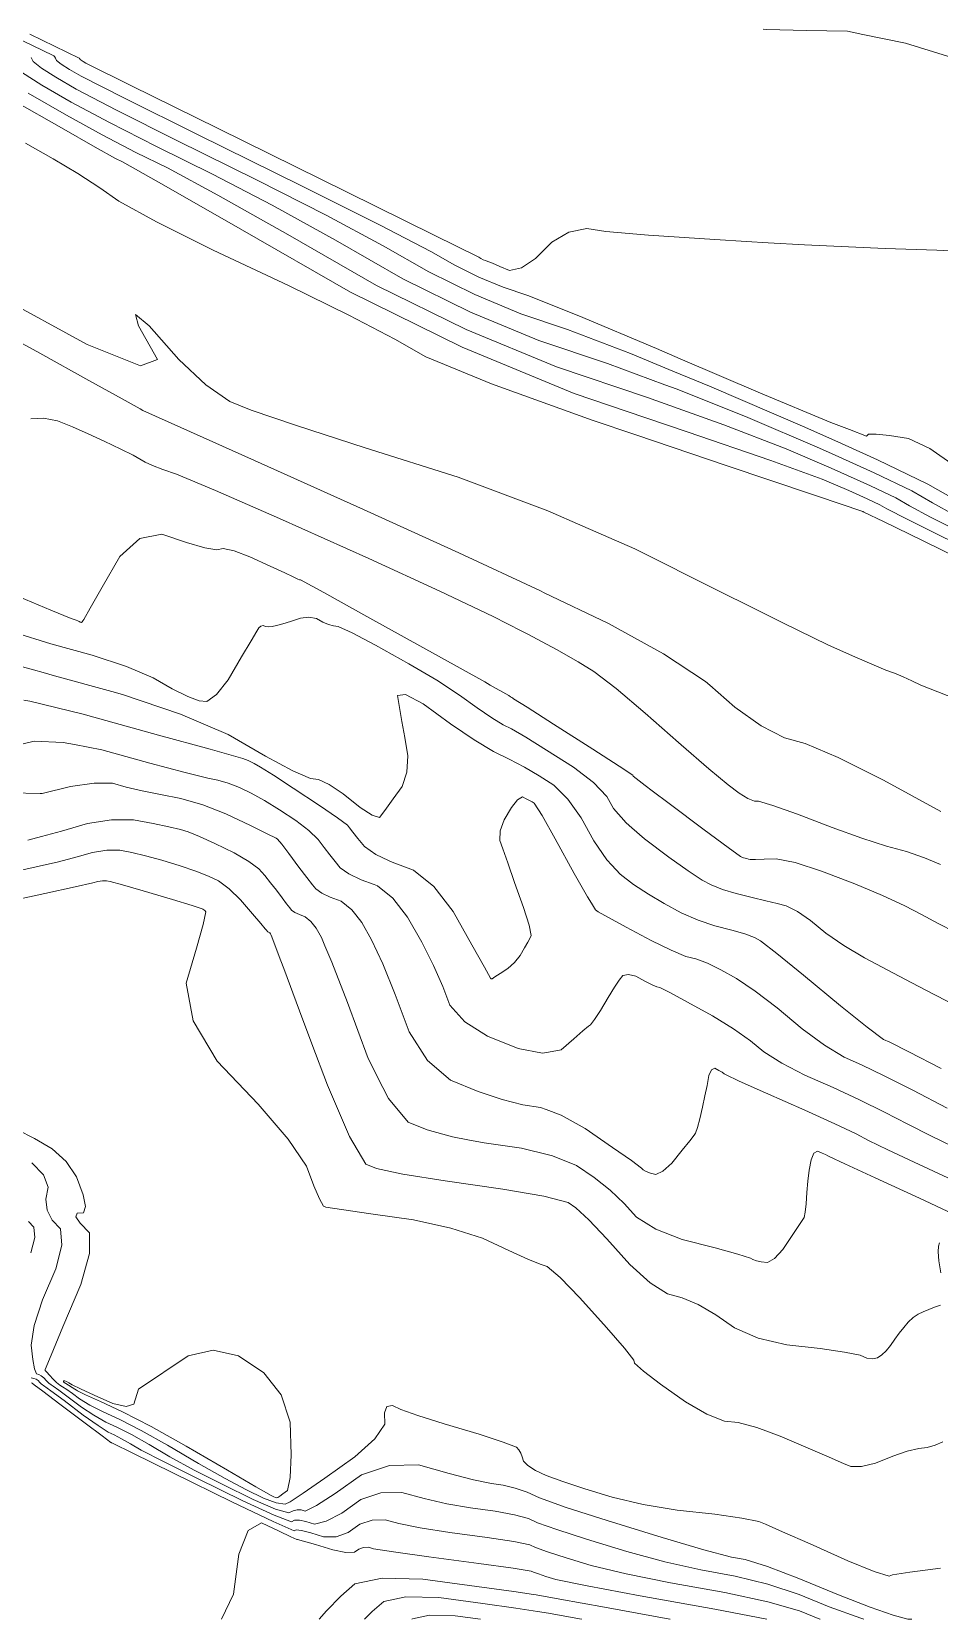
# Model space of a CAD drawing. Header units: inches. Extents: x 1337389 to 1347141, y 407035 to 414577.
# Drawn here: x 1342295 to 1342604, y 407035 to 407576 of the extents above; entities that cross this region are included whole.
import ezdxf

# ---------------------------------------------------------------- set-up
doc = ezdxf.new("R2010")
doc.units = ezdxf.units.IN
doc.header["$MEASUREMENT"] = 0
doc.layers.add('Topo', color=7, linetype='Continuous', lineweight=15, true_color=0x459900)

msp = doc.modelspace()

# ---------------------------------------------------------------- linework, layer by layer
at = {"layer": 'Topo'}
for p, q in [((1342538.7829, 407504.3192, 745), (1342546.1241, 407503.8979, 745)), ((1342603.519, 407501.2991, 745), (1342608.1339, 407501.1419, 745)), ((1342296.028, 407358.465, 805), (1342299.4071, 407357.5351, 805))]:
    msp.add_line(p, q, dxfattribs=at)
for points, elevation in [([(1342516.1971, 407464.415), (1342508.0991, 407467.8919), (1342481.668, 407478.984), (1342464.2909, 407485.933), (1342455.968, 407488.7379), (1342447.7051, 407492.1639), (1342439.5039, 407496.21), (1342431.363, 407500.876), (1342414.0471, 407509.851), (1342387.5551, 407523.1359), (1342351.8879, 407540.731), (1342326.7881, 407553.22), (1342312.2561, 407560.6031), (1342308.2911, 407562.8809), (1342305.5119, 407564.6571), (1342303.9192, 407565.9309), (1342303.51, 407566.7031), (1342303.187, 407567.2419), (1342302.948, 407567.548), (1342302.793, 407567.621), (1342288.863, 407574.3479)], 750), ([(1342294.7621, 407574.8651), (1342311.6281, 407566.7191), (1342311.6659, 407566.7009), (1342311.724, 407566.6269), (1342311.8021, 407566.4958), (1342311.9009, 407566.3091), (1342312.2869, 407566.0001), (1342312.961, 407565.5699), (1342313.9211, 407565.018), (1342329.2249, 407557.4172), (1342358.8711, 407542.7659), (1342402.8611, 407521.0668), (1342432.4422, 407506.4539), (1342447.6139, 407498.9291), (1342448.3788, 407498.491), (1342449.1479, 407498.1112), (1342449.9241, 407497.789), (1342450.7049, 407497.526), (1342452.3369, 407496.8739), (1342454.818, 407495.8319), (1342458.1491, 407494.402), (1342462.2049, 407495.3069), (1342466.986, 407498.5462), (1342472.493, 407504.1199), (1342478.3149, 407507.502), (1342484.4539, 407508.6929), (1342490.9099, 407507.693), (1342505.4091, 407506.4418), (1342527.9519, 407504.9399), (1342538.7829, 407504.3192)], 745), ([(1342544.4513, 407576.5489), (1342545.6511, 407576.4981), (1342559.0441, 407576.1079), (1342573.2171, 407575.863), (1342578.3601, 407574.8079)], 740), ([(1342578.3601, 407574.8079), (1342592.9549, 407571.8129), (1342618.2579, 407563.9589), (1342639.116, 407556.0811)], 740), ([(1342513.7349, 407460.1818), (1342499.2709, 407466.1301), (1342477.876, 407474.34), (1342462.0109, 407479.687), (1342446.262, 407486.216), (1342430.6292, 407493.928), (1342415.1108, 407502.8231), (1342395.6511, 407513.2489), (1342372.2491, 407525.2059), (1342344.904, 407538.6951), (1342324.351, 407549.0231), (1342310.591, 407556.1891), (1342303.6218, 407560.1929), (1342298.737, 407563.314), (1342295.936, 407565.5531), (1342295.218, 407566.9101)], 755), ([(1342291.9621, 407561.971), (1342298.953, 407557.5038), (1342308.925, 407551.7741), (1342321.9142, 407544.8259), (1342337.92, 407536.6601), (1342356.9431, 407527.276), (1342377.256, 407516.646), (1342398.86, 407504.77), (1342421.7541, 407491.6471), (1342444.8189, 407480.2689), (1342468.0551, 407470.6359), (1342491.4618, 407462.747), (1342511.032, 407455.5332)], 760), ([(1342289.614, 407552.1271), (1342305.5941, 407542.9439), (1342317.0409, 407536.4321), (1342323.9529, 407532.5889), (1342326.3308, 407531.415), (1342340.4659, 407523.4403), (1342366.357, 407508.664), (1342404.0042, 407487.0849), (1342441.932, 407468.3749)], 770), ([(1342294.283, 407554.8152), (1342307.26, 407547.3591), (1342319.4768, 407540.6289), (1342330.937, 407534.6239), (1342341.6371, 407529.3459), (1342358.861, 407520.043), (1342382.6079, 407506.7169), (1342412.8791, 407489.3659), (1342443.3751, 407474.322), (1342474.0979, 407461.585), (1342505.0471, 407451.154), (1342507.895, 407450.139)], 765), ([(1342501.1, 407438.455), (1342486.185, 407443.482), (1342451.9759, 407455.843), (1342429.59, 407465.0511), (1342419.028, 407471.1049), (1342403.445, 407479.1789), (1342382.8411, 407489.272), (1342357.215, 407501.3851), (1342337.9671, 407510.98), (1342325.096, 407518.0571), (1342318.601, 407522.6159), (1342311.15, 407527.4201), (1342302.7431, 407532.4699), (1342293.3791, 407537.764)], 775), ([(1342546.1241, 407503.8979), (1342558.5379, 407503.187), (1342586.0218, 407501.895), (1342603.519, 407501.2991)], 745), ([(1342283.863, 407485.861), (1342314.3191, 407469.2288), (1342332.4559, 407461.9729), (1342338.2731, 407464.0952), (1342331.7719, 407475.5938), (1342330.8101, 407479.436), (1342335.3869, 407475.6211), (1342345.5031, 407464.1482), (1342354.6739, 407455.5439), (1342362.899, 407449.8079), (1342370.1771, 407446.9421), (1342385.5501, 407441.7), (1342409.0171, 407434.0839), (1342440.578, 407424.0921), (1342471.1711, 407412.6228), (1342483.0569, 407407.428)], 780), ([(1342286.157, 407472.833), (1342298.232, 407466.2351), (1342314.8632, 407457.008), (1342326.243, 407450.6971), (1342332.3722, 407447.301), (1342333.251, 407446.8209), (1342346.2122, 407440.9581), (1342371.256, 407429.712), (1342408.383, 407413.083), (1342440.843, 407398.2929), (1342468.6342, 407385.341), (1342469.8681, 407384.748)], 785), ([(1342441.932, 407468.3749), (1342480.1421, 407452.5329), (1342504.5109, 407444.3198)], 770), ([(1342573.8119, 407440.28), (1342567.445, 407442.7072), (1342543.584, 407452.6571), (1342516.1971, 407464.415)], 750), ([(1342571.132, 407435.5282), (1342558.6473, 407441.125), (1342526.1939, 407455.0591), (1342513.7349, 407460.1818)], 755), ([(1342511.032, 407455.5332), (1342515.1921, 407453.9991), (1342539.244, 407444.3922), (1342563.6201, 407433.9261), (1342568.9449, 407431.5381)], 760), ([(1342507.895, 407450.139), (1342531.113, 407441.867), (1342552.2939, 407433.7251), (1342566.753, 407427.5171)], 765), ([(1342462.269, 407371.6819), (1342452.488, 407376.6714), (1342434.432, 407385.252), (1342410.21, 407396.3481), (1342379.8211, 407409.961), (1342358.0101, 407419.5549), (1342344.777, 407425.1319), (1342340.1211, 407426.6919), (1342336.561, 407428.027), (1342334.0959, 407429.136), (1342332.7261, 407430.021), (1342329.9431, 407431.5191), (1342325.7449, 407433.6319), (1342320.1339, 407436.3591), (1342314.6791, 407438.87), (1342309.3811, 407441.1638), (1342304.2397, 407443.2412), (1342299.509, 407444.1681), (1342295.1901, 407443.9452)], 790), ([(1342504.5109, 407444.3198), (1342518.6329, 407439.5601), (1342547.0341, 407429.7351), (1342564.492, 407423.3691)], 770), ([(1342561.598, 407418.0609), (1342532.2181, 407427.9671), (1342501.1, 407438.455)], 775), ([(1342609.4459, 407428.041), (1342601.2439, 407433.859), (1342593.896, 407437.272), (1342587.402, 407438.278), (1342582.8689, 407438.742), (1342580.296, 407438.663), (1342579.682, 407438.042), (1342573.8119, 407440.28)], 750), ([(1342568.9449, 407431.5381), (1342582.22, 407425.5872), (1342595.0452, 407419.375), (1342602.0958, 407415.288), (1342609.4542, 407411.268), (1342617.118, 407407.3151), (1342625.0891, 407403.427), (1342633.6572, 407399.482)], 760), ([(1342609.8729, 407416.311), (1342600.486, 407421.752), (1342583.4109, 407430.0231), (1342571.132, 407435.5282)], 755), ([(1342566.753, 407427.5171), (1342568.5929, 407426.7271), (1342581.0292, 407421.151), (1342589.6052, 407416.997), (1342594.3191, 407414.265), (1342601.4431, 407410.502), (1342610.976, 407405.709), (1342622.9189, 407399.8849), (1342635.756, 407393.974), (1342649.4878, 407387.9772), (1342664.1139, 407381.894), (1342683.7439, 407373.4491), (1342708.3761, 407362.642), (1342738.0109, 407349.472), (1342763.2509, 407337.8272), (1342784.096, 407327.707), (1342800.545, 407319.112), (1342818.1289, 407310.2921), (1342836.8478, 407301.2471), (1342856.7009, 407291.9771), (1342885.599, 407278.691), (1342923.541, 407261.389), (1342970.5269, 407240.07)], 765), ([(1342564.492, 407423.3691), (1342565.345, 407423.058), (1342573.5649, 407419.5281), (1342579.8389, 407416.7159), (1342584.1641, 407414.62), (1342586.5421, 407413.242), (1342593.4321, 407409.7361), (1342604.8341, 407404.1031), (1342620.7481, 407396.342), (1342637.855, 407388.4661), (1342656.1531, 407380.4752), (1342675.644, 407372.369), (1342693.716, 407364.708), (1342710.369, 407357.4928), (1342725.6031, 407350.7229), (1342743.816, 407342.0001), (1342765.0079, 407331.3241), (1342789.1789, 407318.6941), (1342815.0179, 407305.733), (1342842.5239, 407292.4421), (1342871.6969, 407278.8199), (1342899.4828, 407265.9571), (1342925.88, 407253.851)], 770), ([(1342928.2189, 407246.3139), (1342913.3661, 407253.223), (1342886.6931, 407265.6638), (1342848.1999, 407283.6369), (1342811.9071, 407301.174), (1342777.814, 407318.275), (1342745.9201, 407334.94), (1342724.38, 407346.1732), (1342713.1941, 407351.9751), (1342712.3619, 407352.345), (1342703.689, 407355.9672), (1342687.1739, 407362.843), (1342662.8191, 407372.9719), (1342639.9539, 407382.957), (1342618.5779, 407392.7991), (1342598.6931, 407402.497), (1342585.422, 407408.9699), (1342578.7651, 407412.219), (1342578.7241, 407412.2431), (1342578.6481, 407412.2799), (1342578.538, 407412.3292), (1342578.3948, 407412.3911), (1342562.9551, 407417.604), (1342561.598, 407418.0609)], 775), ([(1342451.569, 407353.281), (1342449.6581, 407354.359), (1342433.913, 407363.1452), (1342410.5821, 407376.115), (1342394.912, 407384.7729), (1342386.9052, 407389.1209), (1342386.5591, 407389.1571), (1342386.0438, 407389.3339), (1342385.3608, 407389.6531), (1342384.5089, 407390.114), (1342381.612, 407391.4871), (1342376.6699, 407393.7717), (1342369.684, 407396.9697), (1342364.33, 407398.9641), (1342360.6091, 407399.7538), (1342358.5212, 407399.342), (1342354.355, 407400.0311), (1342348.1112, 407401.8211), (1342339.7901, 407404.7139), (1342332.2419, 407403.1469), (1342325.4678, 407397.1209), (1342319.4681, 407386.636), (1342315.367, 407379.4768), (1342313.1661, 407375.6451), (1342312.8651, 407375.1389), (1342312.608, 407374.808), (1342312.3949, 407374.651), (1342312.2252, 407374.67), (1342311.97, 407374.7649), (1342311.6271, 407374.936), (1342311.1979, 407375.182), (1342310.6061, 407375.4311), (1342309.8501, 407375.6819), (1342308.9301, 407375.9352), (1342301.995, 407378.797), (1342289.043, 407384.27)], 795), ([(1342483.0569, 407407.428), (1342500.795, 407399.676), (1342529.4519, 407385.252), (1342540.674, 407379.6799)], 780), ([(1342469.8681, 407384.748), (1342491.7581, 407374.2281), (1342510.4919, 407363.937), (1342524.8361, 407354.4689), (1342526.2569, 407353.2351)], 785), ([(1342268.628, 407379.3449), (1342270.119, 407378.7831), (1342279.0081, 407374.9961), (1342289.6299, 407371.1799), (1342301.9871, 407367.3341), (1342302.0091, 407367.3278)], 800), ([(1342540.674, 407379.6799), (1342551.3548, 407374.376), (1342566.5039, 407367.0511), (1342574.898, 407363.275), (1342581.4788, 407360.401), (1342586.2479, 407358.4301), (1342589.2029, 407357.3621), (1342592.159, 407356.15), (1342595.117, 407354.7949), (1342598.0749, 407353.297), (1342621.8429, 407343.929), (1342666.422, 407326.6918), (1342731.8121, 407301.584), (1342778.9701, 407283.2439), (1342807.898, 407271.6699), (1342818.5962, 407266.863), (1342830.8852, 407261.07), (1342844.7659, 407254.2901), (1342860.238, 407246.5241), (1342877.9631, 407238.6641), (1342897.94, 407230.7082), (1342920.171, 407222.657), (1342942.313, 407214.3561)], 780), ([(1342302.0091, 407367.3278), (1342316.0781, 407363.4599), (1342327.6639, 407359.6169), (1342336.7439, 407355.805), (1342343.319, 407352.024), (1342348.5671, 407349.4071), (1342352.489, 407347.9541), (1342355.0851, 407347.6663), (1342358.3529, 407350.0589), (1342362.2939, 407355.1331), (1342366.9079, 407362.8881), (1342370.1881, 407368.4131), (1342372.1321, 407371.7091), (1342372.7429, 407372.7751), (1342373.431, 407373.3879), (1342374.199, 407373.5469), (1342375.0452, 407373.253), (1342376.0971, 407373.1529), (1342377.356, 407373.2478), (1342378.8211, 407373.538), (1342380.9001, 407374.0971), (1342383.5939, 407374.9249), (1342386.9032, 407376.0229), (1342389.835, 407376.3629), (1342392.3909, 407375.9431), (1342394.57, 407374.7659), (1342396.5199, 407373.928), (1342398.242, 407373.432), (1342399.734, 407373.2762), (1342404.489, 407371.082), (1342412.5069, 407366.8499), (1342423.7871, 407360.58), (1342433.3179, 407354.933), (1342441.1001, 407349.9118), (1342447.0761, 407345.5561)], 800), ([(1342515.6313, 407333.7429), (1342504.2748, 407343.7919), (1342494.3731, 407352.1051), (1342486.7909, 407357.9181), (1342481.5301, 407361.229), (1342474.0578, 407365.459), (1342464.3781, 407370.606), (1342462.269, 407371.6819)], 790), ([(1342261.643, 407368.9929), (1342268.5429, 407366.1948), (1342269.023, 407365.799), (1342269.4971, 407365.4711), (1342269.9642, 407365.209), (1342270.4251, 407365.014), (1342270.855, 407364.9131), (1342271.2528, 407364.908), (1342271.619, 407364.997), (1342272.7649, 407364.8081), (1342274.688, 407364.3401), (1342277.3911, 407363.592), (1342286.912, 407360.9719), (1342296.028, 407358.465)], 805), ([(1342299.4071, 407357.5351), (1342303.252, 407356.4781), (1342322.6921, 407351.1341)], 805), ([(1342322.6921, 407351.1341), (1342326.4111, 407350.1111), (1342346.09, 407343.4272), (1342362.29, 407336.428), (1342375.0111, 407329.112), (1342384.373, 407324.1359), (1342390.3769, 407321.5021), (1342393.023, 407321.2079), (1342396.7198, 407319.473), (1342401.4679, 407316.296), (1342407.268, 407311.6771), (1342411.3949, 407308.9681), (1342413.8509, 407308.1698), (1342414.6349, 407309.283), (1342416.175, 407311.4269), (1342418.471, 407314.6011), (1342421.522, 407318.8069), (1342423.2009, 407323.685), (1342423.5059, 407329.2368), (1342422.4371, 407335.4612), (1342421.4982, 407340.951), (1342420.6879, 407345.7068), (1342420.0077, 407349.729), (1342422.6691, 407350.139), (1342428.674, 407346.9381), (1342438.0212, 407340.125), (1342442.2539, 407337.2641)], 805), ([(1342506.6839, 407317.3311), (1342504.3389, 407319.099), (1342500.2172, 407322.3039), (1342500.039, 407322.629), (1342495.4648, 407325.6868), (1342486.4949, 407331.479), (1342473.1289, 407340.005), (1342464.13, 407345.7319), (1342459.498, 407348.6601), (1342459.2319, 407348.7899), (1342458.8639, 407349.0159), (1342458.3931, 407349.3391), (1342457.818, 407349.757), (1342451.569, 407353.281)], 795), ([(1342526.2569, 407353.2351), (1342534.7892, 407345.8231), (1342543.7618, 407339.429), (1342551.7549, 407335.2869), (1342558.7678, 407333.3982), (1342569.9772, 407328.6012), (1342585.3829, 407320.8969), (1342604.986, 407310.2837)], 785), ([(1342316.548, 407342.391), (1342313.0071, 407343.3709), (1342294.8091, 407347.803), (1342292.8021, 407348.1351)], 810), ([(1342447.0761, 407345.5561), (1342447.1339, 407345.5139), (1342452.0861, 407342.1281), (1342455.9569, 407339.7521), (1342458.7478, 407338.3881), (1342463.6591, 407335.533), (1342470.6911, 407331.186), (1342479.8429, 407325.3479), (1342486.6981, 407320.0832), (1342491.2551, 407315.3919), (1342493.5129, 407311.2738), (1342497.7879, 407306.4622), (1342499.799, 407304.702)], 800), ([(1342416.871, 407293.6191), (1342412.638, 407295.6741), (1342408.7412, 407298.3819), (1342406.5059, 407301.0988), (1342404.7958, 407303.2039), (1342403.6108, 407304.6991), (1342402.952, 407305.5832), (1342399.5358, 407308.1361), (1342393.364, 407312.3581), (1342384.4359, 407318.2497), (1342377.757, 407322.595), (1342373.328, 407325.394), (1342371.1489, 407326.648), (1342369.1588, 407327.6311), (1342367.3579, 407328.3439), (1342365.7459, 407328.7871), (1342356.151, 407331.44), (1342338.571, 407336.301), (1342316.548, 407342.391)], 810), ([(1342309.971, 407333.0311), (1342306.176, 407333.7509), (1342296.33, 407334.1931), (1342289.759, 407332.59), (1342282.624, 407332.6859), (1342282.041, 407332.8218)], 815), ([(1342442.2539, 407337.2641), (1342446.0229, 407334.7171), (1342452.682, 407330.7141), (1342457.9981, 407328.116), (1342463.1869, 407325.3339), (1342468.2519, 407322.3671), (1342473.192, 407319.2161), (1342477.931, 407314.4791), (1342482.4698, 407308.155), (1342486.809, 407300.2441), (1342491.2377, 407293.8239), (1342492.8871, 407292.024)], 805), ([(1342604.7639, 407292.2101), (1342599.3239, 407294.5431), (1342593.2209, 407296.6199), (1342586.4571, 407298.4417), (1342578.0191, 407301.1722), (1342567.9091, 407304.808), (1342556.125, 407309.351), (1342547.7911, 407312.3581), (1342542.9061, 407313.8279), (1342541.472, 407313.7609), (1342539.2582, 407314.6569), (1342536.2638, 407316.517), (1342532.492, 407319.3399), (1342525.9021, 407324.8271), (1342516.4969, 407332.9771), (1342515.6313, 407333.7429)], 790), ([(1342412.083, 407285.386), (1342407.65, 407287.0381), (1342403.4308, 407289.0871), (1342400.472, 407291.1431), (1342398.7751, 407293.205), (1342396.9599, 407295.4979), (1342395.0259, 407298.0199), (1342392.9731, 407300.773), (1342389.745, 407303.8349), (1342385.342, 407307.2059), (1342379.765, 407310.8861), (1342374.7101, 407313.9822), (1342370.179, 407316.493), (1342366.1709, 407318.4201), (1342362.3798, 407319.9088), (1342358.805, 407320.9608), (1342355.446, 407321.5771), (1342347.7419, 407323.4989), (1342335.692, 407326.7281), (1342319.297, 407331.2622), (1342309.971, 407333.0311)], 815), ([(1342278.691, 407318.862), (1342288.508, 407316.5721), (1342298.3109, 407316.439)], 820), ([(1342298.3109, 407316.439), (1342299.0121, 407316.4299), (1342308.6861, 407318.791), (1342316.681, 407319.938), (1342322.997, 407319.8692), (1342327.6339, 407318.5871), (1342333.0549, 407317.305), (1342339.2599, 407316.0229), (1342346.249, 407314.7419), (1342353.688, 407312.5511), (1342361.5779, 407309.4517), (1342369.917, 407305.444), (1342375.6202, 407302.6768), (1342378.6872, 407301.1518), (1342379.117, 407300.8678), (1342380.553, 407299.1379), (1342382.994, 407295.963), (1342386.44, 407291.341), (1342389.1241, 407287.7909), (1342391.045, 407285.312), (1342392.204, 407283.9039), (1342394.223, 407282.5011), (1342397.1039, 407281.1009), (1342400.846, 407279.707), (1342404.436, 407276.818), (1342405.78, 407275.105)], 820), ([(1342609.8171, 407269.1681), (1342604.039, 407272.1378), (1342598.314, 407275.1469), (1342592.6431, 407278.1961), (1342585.0801, 407281.687), (1342575.6249, 407285.6191), (1342564.2791, 407289.9938), (1342555.35, 407292.847), (1342548.84, 407294.178), (1342544.747, 407293.9881), (1342541.8181, 407293.9099), (1342540.052, 407293.945), (1342539.4491, 407294.0919), (1342538.8749, 407294.2329), (1342538.328, 407294.3672), (1342537.8101, 407294.4942), (1342537.3681, 407294.6311), (1342537.003, 407294.7771), (1342536.714, 407294.9321), (1342532.518, 407298.0231), (1342524.4151, 407304.0511), (1342512.4049, 407313.015), (1342506.6839, 407317.3311)], 795), ([(1342486.0631, 407279.0042), (1342484.6871, 407281.187), (1342480.105, 407289.2141), (1342473.6861, 407300.9179), (1342469.1641, 407308.8749), (1342466.54, 407313.0852), (1342465.8129, 407313.5479), (1342464.908, 407314.0629), (1342463.823, 407314.63), (1342462.558, 407315.2481), (1342460.8789, 407314.2498), (1342458.784, 407311.6361), (1342456.2728, 407307.4059), (1342454.9389, 407303.6478), (1342454.7799, 407300.3618), (1342455.7981, 407297.548), (1342457.4829, 407292.806), (1342459.8377, 407286.135), (1342462.861, 407277.535), (1342464.7481, 407271.5229), (1342465.4988, 407268.0979), (1342465.1149, 407267.26), (1342464.3589, 407265.8339), (1342463.2329, 407263.8209), (1342461.7369, 407261.2211), (1342459.8442, 407258.902), (1342457.5559, 407256.8659), (1342454.872, 407255.1122), (1342453.0681, 407253.9298), (1342452.1439, 407253.3201), (1342452.1001, 407253.2812), (1342452.035, 407253.2699), (1342451.949, 407253.285), (1342451.842, 407253.3291), (1342451.7619, 407253.3789), (1342451.7099, 407253.437), (1342451.6859, 407253.5031), (1342449.5559, 407257.3269), (1342445.3199, 407264.91), (1342438.978, 407276.2508), (1342432.3431, 407284.7091), (1342425.416, 407290.284)], 810), ([(1342294.1109, 407300.484), (1342298.787, 407301.7118), (1342305.5672, 407303.6141), (1342314.4498, 407306.19), (1342322.6173, 407307.4751), (1342330.067, 407307.468), (1342336.8001, 407306.1701), (1342342.1438, 407305.048), (1342346.1, 407304.1041), (1342348.6669, 407303.337), (1342352.5599, 407301.7609), (1342357.7769, 407299.375), (1342364.32, 407296.1809), (1342369.335, 407293.2919), (1342372.822, 407290.7088), (1342374.7819, 407288.4322), (1342376.7502, 407286.0258), (1342378.7258, 407283.494), (1342380.7099, 407280.8329), (1342382.24, 407278.8079), (1342383.315, 407277.419), (1342383.9349, 407276.665), (1342385.0161, 407275.9139), (1342386.5579, 407275.1651), (1342388.561, 407274.418), (1342390.4829, 407272.872), (1342392.323, 407270.5252), (1342394.083, 407267.379), (1342395.252, 407264.5822)], 825), ([(1342499.799, 407304.702), (1342504.0799, 407300.955), (1342512.3881, 407294.7539), (1342518.9399, 407290.077), (1342523.735, 407286.926), (1342526.774, 407285.2991), (1342530.614, 407283.768), (1342535.255, 407282.332), (1342540.6971, 407280.9911), (1342545.3541, 407279.8461), (1342549.2249, 407278.8971), (1342552.3099, 407278.1431), (1342556.095, 407276.216), (1342560.5801, 407273.113), (1342565.7651, 407268.836), (1342571.8731, 407264.5961), (1342578.9051, 407260.3939), (1342586.86, 407256.2288), (1342594.8632, 407252.046), (1342602.9141, 407247.846), (1342611.0132, 407243.6268)], 800), ([(1342288.398, 407289.5452), (1342297.0199, 407291.4019), (1342304.5272, 407293.1502), (1342310.921, 407294.7901), (1342316.2009, 407296.3209), (1342321.055, 407297.0851), (1342325.483, 407297.081), (1342329.484, 407296.3088), (1342334.2379, 407295.1709), (1342339.7429, 407293.667), (1342345.9998, 407291.7969), (1342351.3011, 407289.9989), (1342355.646, 407288.273), (1342359.0341, 407286.6192), (1342362.6591, 407283.928), (1342366.521, 407280.2019), (1342370.6201, 407275.439), (1342373.4389, 407272.1471), (1342374.9801, 407270.3258), (1342375.241, 407269.9749), (1342375.443, 407269.7079), (1342375.584, 407269.5249), (1342375.6659, 407269.426), (1342375.8091, 407269.327), (1342376.012, 407269.2279), (1342376.2759, 407269.13), (1342376.5289, 407268.9262), (1342376.7721, 407268.617), (1342377.004, 407268.2019), (1342380.3, 407259.471), (1342381.2741, 407256.8621)], 830), ([(1342425.416, 407290.284), (1342418.196, 407292.975), (1342416.871, 407293.6191)], 810), ([(1342492.8871, 407292.024), (1342495.7549, 407288.8952), (1342500.362, 407285.456), (1342505.363, 407282.131), (1342510.7571, 407278.92), (1342516.545, 407275.821), (1342522.304, 407273.2882), (1342528.0329, 407271.319), (1342533.7332, 407269.914), (1342538.219, 407268.5961), (1342541.4919, 407267.3642), (1342543.553, 407266.217), (1342549.1179, 407261.96), (1342558.188, 407254.5912), (1342570.763, 407244.11), (1342579.8452, 407236.8149), (1342585.4349, 407232.7031), (1342587.532, 407231.7769), (1342594.0742, 407228.4688), (1342605.0611, 407222.78)], 805), ([(1342285.258, 407279.16), (1342299.9281, 407282.3201), (1342310.2669, 407284.589), (1342316.2749, 407285.9659), (1342317.952, 407286.4521), (1342319.4932, 407286.6951), (1342320.8991, 407286.693), (1342322.1691, 407286.4481), (1342326.332, 407285.294), (1342333.386, 407283.2301), (1342343.3331, 407280.2579), (1342350.0429, 407278.2382), (1342353.514, 407277.1711), (1342353.748, 407277.057), (1342354.0229, 407276.843), (1342354.338, 407276.5291), (1342354.6939, 407276.1151), (1342353.767, 407271.852), (1342351.5572, 407263.74), (1342348.064, 407251.779), (1342350.405, 407238.9481), (1342358.578, 407225.2471), (1342372.5839, 407210.6779), (1342382.74, 407198.7611), (1342389.0471, 407189.498), (1342391.504, 407182.888), (1342393.4119, 407178.373), (1342394.7728, 407175.9508), (1342395.585, 407175.6252), (1342400.9631, 407174.7272), (1342410.9071, 407173.259), (1342425.4169, 407171.2201), (1342438.0851, 407168.465), (1342448.9101, 407164.9919), (1342457.8931, 407160.802), (1342464.564, 407157.805), (1342468.925, 407155.9991), (1342470.974, 407155.385), (1342475.3521, 407151.619), (1342482.059, 407144.7011), (1342491.0951, 407134.6299), (1342497.2119, 407127.558), (1342500.4102, 407123.4861), (1342500.6889, 407122.4131), (1342503.719, 407119.6909), (1342509.4981, 407115.321), (1342518.029, 407109.3009), (1342525.278, 407105.112), (1342531.2451, 407102.7529), (1342535.9301, 407102.2249), (1342542.2441, 407100.5112), (1342550.188, 407097.6129), (1342559.7599, 407093.53), (1342566.965, 407090.4411), (1342571.8039, 407088.345), (1342574.2771, 407087.2419), (1342577.896, 407087.2831), (1342582.6619, 407088.4671), (1342588.5749, 407090.794), (1342593.484, 407092.459), (1342597.3891, 407093.4618), (1342600.2903, 407093.8028), (1342603.0239, 407094.5621), (1342605.591, 407095.737)], 835), ([(1342471.342, 407228.379), (1342469.387, 407228.034), (1342461.0219, 407229.5729), (1342450.601, 407233.763), (1342442.8621, 407238.6861), (1342437.805, 407244.3429), (1342435.4299, 407250.733), (1342432.2419, 407257.8631), (1342428.2409, 407265.733), (1342423.4261, 407274.343), (1342418.3901, 407280.7631), (1342413.1309, 407284.9949), (1342412.083, 407285.386)], 815), ([(1342405.78, 407275.105), (1342407.8751, 407272.4341), (1342411.1622, 407266.556), (1342414.9279, 407258.3991), (1342419.1739, 407247.9641), (1342423.8989, 407235.249), (1342430.1771, 407225.5149), (1342438.007, 407218.7618), (1342447.3889, 407214.99), (1342455.6149, 407212.1981), (1342462.684, 407210.3861), (1342468.597, 407209.5561), (1342470.594, 407208.795)], 820), ([(1342607.0999, 407209.2421), (1342595.418, 407215.352), (1342585.6839, 407220.2852), (1342577.8969, 407224.0411), (1342572.0582, 407226.6211), (1342565.326, 407230.707), (1342557.7, 407236.2999), (1342549.182, 407243.3991), (1342541.7421, 407249.1119), (1342535.3789, 407253.4392), (1342530.093, 407256.38), (1342525.4641, 407258.6128), (1342521.4899, 407260.139), (1342518.1719, 407260.956), (1342513.1149, 407263.0238), (1342506.317, 407266.3442), (1342497.779, 407270.9129), (1342491.785, 407274.1852), (1342488.3358, 407276.1592), (1342487.4299, 407276.835), (1342486.0631, 407279.0042)], 810), ([(1342395.252, 407264.5822), (1342397.614, 407258.935), (1342402.9179, 407245.1939), (1342409.994, 407226.155), (1342415.006, 407216.2899)], 825), ([(1342381.2741, 407256.8621), (1342386.6619, 407242.424), (1342390.851, 407231.154)], 830), ([(1342609.2501, 407196.111), (1342601.5319, 407199.8371), (1342593.7069, 407203.7752), (1342585.7751, 407207.9241), (1342577.2931, 407212.101), (1342568.2611, 407216.3061), (1342558.6801, 407220.539), (1342550.8061, 407224.5999), (1342544.6379, 407228.4899), (1342540.1768, 407232.2081), (1342534.366, 407236.2651), (1342527.2051, 407240.6609), (1342518.6939, 407245.3969), (1342512.7081, 407248.6307), (1342509.2469, 407250.3631), (1342508.311, 407250.594), (1342506.637, 407251.31), (1342504.2229, 407252.5111), (1342501.0711, 407254.198), (1342498.563, 407254.8252), (1342496.6988, 407254.392), (1342495.478, 407252.899), (1342493.793, 407250.4292), (1342491.6449, 407246.982), (1342489.033, 407242.5581), (1342487.0442, 407239.447), (1342485.679, 407237.649), (1342484.9369, 407237.164), (1342483.0248, 407235.5849), (1342479.944, 407232.913), (1342475.6941, 407229.148), (1342471.342, 407228.379)], 815), ([(1342390.851, 407231.154), (1342396.089, 407217.0599), (1342403.596, 407199.6599), (1342409.1841, 407190.2219), (1342412.853, 407188.7459), (1342421.843, 407186.843), (1342436.154, 407184.5129), (1342455.785, 407181.7541), (1342469.7559, 407179.3089), (1342478.0649, 407177.179), (1342480.714, 407175.3619), (1342485.1021, 407171.2339), (1342491.23, 407164.7939), (1342499.0961, 407156.0429), (1342505.9991, 407149.784), (1342511.936, 407146.018), (1342516.9101, 407144.743), (1342522.3588, 407142.3899), (1342528.284, 407138.9579), (1342534.6838, 407134.447), (1342542.7451, 407131.019), (1342552.466, 407128.6749), (1342563.8479, 407127.4159), (1342572.18, 407126.2519), (1342577.4641, 407125.1848), (1342579.6989, 407124.2129), (1342581.675, 407123.9021), (1342583.3939, 407124.251), (1342584.854, 407125.26), (1342586.323, 407126.6558), (1342587.8029, 407128.4399), (1342589.2931, 407130.6121), (1342590.796, 407132.6759), (1342592.3121, 407134.6299), (1342593.8399, 407136.4761), (1342595.4611, 407137.9831), (1342597.1731, 407139.149), (1342598.976, 407139.9761), (1342600.855, 407140.755), (1342602.809, 407141.4859), (1342604.8379, 407142.1689)], 830), ([(1342470.594, 407208.795), (1342475.649, 407206.8689), (1342483.839, 407202.326), (1342493.169, 407195.9259), (1342499.5771, 407191.45), (1342503.065, 407188.8959), (1342503.6328, 407188.2651), (1342504.629, 407187.6861), (1342506.0549, 407187.159), (1342507.9099, 407186.6841), (1342510.336, 407187.825), (1342513.332, 407190.5829), (1342516.898, 407194.9579), (1342519.4409, 407198.119), (1342520.9621, 407200.0638), (1342521.46, 407200.795), (1342522.0951, 407202.6359), (1342522.8669, 407205.5872), (1342523.776, 407209.647), (1342524.598, 407213.4591), (1342525.333, 407217.0231), (1342525.983, 407220.3392), (1342526.8749, 407222.2928), (1342528.01, 407222.887), (1342529.389, 407222.1201), (1342530.4419, 407221.4971), (1342531.1711, 407221.017), (1342531.575, 407220.6801), (1342536.286, 407218.4933), (1342545.303, 407214.457), (1342558.6261, 407208.5698), (1342568.903, 407203.9159), (1342576.1322, 407200.496), (1342580.3148, 407198.308), (1342586.902, 407195.095), (1342595.893, 407190.8572), (1342607.2873, 407185.5941)], 820), ([(1342415.006, 407216.2899), (1342416.887, 407212.5868), (1342423.596, 407204.4919), (1342430.1209, 407201.8679), (1342438.7291, 407199.5209), (1342443.8771, 407198.524)], 825), ([(1342604.8389, 407052.683), (1342594.3549, 407051.3399), (1342588.51, 407050.43), (1342587.3019, 407049.955), (1342582.2148, 407051.547), (1342573.2511, 407055.207), (1342560.4091, 407060.9351), (1342551.082, 407065.081), (1342545.269, 407067.643), (1342542.9719, 407068.6231), (1342537.197, 407069.7552), (1342527.9449, 407071.0389), (1342515.2153, 407072.4751), (1342503.5981, 407074.3971), (1342493.0938, 407076.8041), (1342483.704, 407079.696), (1342476.2098, 407082.1879), (1342470.613, 407084.28), (1342466.913, 407085.9729), (1342464.3189, 407087.592), (1342462.8311, 407089.137), (1342462.4478, 407090.61), (1342461.9323, 407091.8818), (1342461.2841, 407092.9531), (1342460.503, 407093.8231), (1342456, 407095.596), (1342447.7749, 407098.2712), (1342435.8268, 407101.8489), (1342426.921, 407104.6727), (1342421.056, 407106.7431), (1342418.233, 407108.0601), (1342416.386, 407107.6629), (1342415.5149, 407105.552), (1342415.6211, 407101.7261), (1342412.2839, 407096.7453), (1342405.5039, 407090.6092), (1342395.2809, 407083.3161), (1342387.9128, 407078.1951), (1342383.3989, 407075.246), (1342381.739, 407074.4669), (1342378.721, 407074.8851), (1342374.3429, 407076.5001), (1342368.607, 407079.31), (1342361.2521, 407083.25), (1342352.278, 407088.3171), (1342341.686, 407094.5141), (1342332.736, 407099.5082), (1342325.4279, 407103.3021), (1342319.7632, 407105.894), (1342315.189, 407108.2221), (1342311.705, 407110.2849), (1342309.3131, 407112.0842), (1342307.3972, 407113.472), (1342305.9571, 407114.4491), (1342304.992, 407115.0151), (1342303.9208, 407115.8671), (1342302.7441, 407117.007), (1342301.461, 407118.4339), (1342300.5939, 407119.387), (1342300.1431, 407119.8671), (1342300.1091, 407119.874), (1342300.078, 407119.951), (1342300.0489, 407120.0969), (1342300.023, 407120.3129), (1342302.035, 407125.234), (1342306.0839, 407134.862), (1342312.17, 407149.196), (1342315.167, 407159.8441), (1342315.0741, 407166.8059), (1342311.891, 407170.081), (1342310.4939, 407172.3119), (1342310.8841, 407173.4991), (1342313.0601, 407173.6411), (1342313.75, 407175.7488), (1342312.9521, 407179.824), (1342310.6668, 407185.864), (1342307.1411, 407191.069), (1342302.3739, 407195.4389), (1342296.3662, 407198.9741), (1342284.8561, 407204.8958)], 840), ([(1342443.8771, 407198.524), (1342449.419, 407197.4499), (1342462.191, 407195.6551), (1342471.8589, 407193.295)], 825), ([(1342471.8589, 407193.295), (1342472.7019, 407193.0889), (1342480.9521, 407189.7519), (1342486.941, 407185.6439), (1342492.34, 407181.342), (1342497.1478, 407176.845), (1342501.364, 407172.1541), (1342507.927, 407168.0659), (1342516.8361, 407164.5799), (1342528.0901, 407161.6959), (1342535.8541, 407159.5901), (1342540.1281, 407158.2609), (1342540.9112, 407157.7089), (1342542.134, 407157.264), (1342543.797, 407156.925), (1342545.9, 407156.6922), (1342548.354, 407158.115), (1342551.159, 407161.193), (1342554.316, 407165.9271), (1342556.5709, 407169.3191), (1342557.9251, 407171.3698), (1342558.3769, 407172.0801), (1342558.7589, 407173.8531), (1342559.07, 407176.6911), (1342559.3111, 407180.593), (1342559.6749, 407184.4021), (1342560.161, 407188.117), (1342560.771, 407191.738), (1342561.6971, 407193.923), (1342562.9399, 407194.6711), (1342564.4979, 407193.9831), (1342565.6809, 407193.4481), (1342566.4901, 407193.068), (1342566.923, 407192.8411), (1342572.2719, 407190.353), (1342582.5359, 407185.603), (1342597.7149, 407178.5919), (1342608.9989, 407173.3569)], 825), ([(1342295.4439, 407190.6139), (1342299.466, 407186.5241), (1342301.085, 407182.405), (1342300.298, 407178.2551), (1342300.7349, 407174.4999), (1342302.3942, 407171.14), (1342305.2769, 407168.174), (1342305.696, 407162.6591), (1342303.6521, 407154.594), (1342299.144, 407143.9789), (1342296.332, 407135.302), (1342295.2152, 407128.561), (1342295.7928, 407123.7579), (1342296.4319, 407120.504), (1342297.131, 407118.798), (1342297.89, 407118.64), (1342298.698, 407118.1989), (1342299.554, 407117.4759), (1342300.458, 407116.4709), (1342301.2879, 407115.6681), (1342302.0423, 407115.067), (1342302.7221, 407114.669), (1342304.6677, 407113.2799), (1342307.8799, 407110.9018), (1342312.3579, 407107.534), (1342316.6131, 407104.708), (1342320.6451, 407102.4239), (1342324.4539, 407100.6811), (1342329.3671, 407098.1301), (1342335.3841, 407094.7722), (1342342.5059, 407090.606), (1342350.79, 407086.0961), (1342360.237, 407081.242), (1342370.847, 407076.043), (1342378.413, 407072.808), (1342382.9331, 407071.537), (1342384.4102, 407072.2291), (1342385.8361, 407072.5549), (1342387.211, 407072.5149), (1342388.537, 407072.11), (1342392.4019, 407073.958), (1342398.8081, 407078.0609), (1342407.754, 407084.418), (1342417.2009, 407087.682), (1342427.1492, 407087.8529), (1342437.598, 407084.9299), (1342445.8828, 407082.806), (1342452.0051, 407081.4811), (1342455.9639, 407080.954), (1342460.0001, 407079.964), (1342464.1128, 407078.511), (1342468.3039, 407076.594), (1342477.3671, 407073.386), (1342491.303, 407068.885), (1342510.1099, 407063.0921), (1342524.2171, 407058.9501), (1342533.623, 407056.4589), (1342538.3268, 407055.619), (1342545.9789, 407053.1949), (1342556.5801, 407049.1879), (1342570.1289, 407043.597), (1342580.83, 407039.4249), (1342588.6851, 407036.6718), (1342593.6929, 407035.3371), (1342595.0517, 407035.2906)], 845), ([(1342294.316, 407170.739), (1342296.189, 407168.8119), (1342296.4611, 407165.23), (1342295.1329, 407159.9909)], 850), ([(1342604.9112, 407153.2132), (1342604.2911, 407157.307), (1342604.0289, 407160.316), (1342604.126, 407162.2398), (1342604.5099, 407163.3739)], 830), ([(1342295.287, 407117.485), (1342296.2042, 407117.294), (1342296.991, 407116.972), (1342297.6471, 407116.519), (1342298.1729, 407115.9351), (1342298.6539, 407115.4688), (1342299.093, 407115.12), (1342299.488, 407114.8881), (1342301.9389, 407113.0879), (1342306.446, 407109.72), (1342313.0109, 407104.783), (1342318.037, 407101.1938), (1342321.5271, 407098.9532), (1342323.4801, 407098.06), (1342325.9981, 407096.7519), (1342329.0829, 407095.0308), (1342332.734, 407092.8951), (1342340.329, 407088.943), (1342351.868, 407083.1731), (1342367.351, 407075.587), (1342378.02, 407070.692), (1342383.8751, 407068.4881), (1342384.915, 407068.9759), (1342386.562, 407069.009), (1342388.8159, 407068.5869), (1342391.6768, 407067.7112), (1342395.737, 407068.6571), (1342400.9961, 407071.4249), (1342407.454, 407076.0141), (1342414.2741, 407078.37), (1342421.4551, 407078.493), (1342428.9979, 407076.384), (1342436.8042, 407074.608), (1342444.8719, 407073.165), (1342453.203, 407072.057), (1342459.7728, 407070.853), (1342464.5812, 407069.5551), (1342467.629, 407068.161), (1342474.22, 407065.827), (1342484.354, 407062.5539), (1342498.032, 407058.3409), (1342511.0101, 407054.844), (1342523.289, 407052.0611), (1342534.869, 407049.9931), (1342546.005, 407047.204), (1342556.6988, 407043.6949), (1342566.9481, 407039.4651), (1342577.697, 407035.6031), (1342578.702, 407035.2906)], 850), ([(1342295.339, 407115.7779), (1342295.5578, 407115.6881), (1342295.741, 407115.5619), (1342295.8871, 407115.4001), (1342296.021, 407115.2701), (1342296.1431, 407115.173), (1342296.2529, 407115.1079), (1342299.2099, 407112.897), (1342305.013, 407108.538), (1342313.6628, 407102.0321), (1342319.462, 407097.681), (1342322.4089, 407095.4831), (1342322.505, 407095.439), (1342322.6299, 407095.3739), (1342322.781, 407095.29), (1342322.9611, 407095.184), (1342329.867, 407091.79), (1342343.498, 407085.1051), (1342363.8551, 407075.1299), (1342377.6278, 407068.5752), (1342384.8169, 407065.439), (1342385.4211, 407065.722), (1342387.2891, 407065.4629), (1342390.421, 407064.659), (1342394.817, 407063.313), (1342399.072, 407063.356), (1342403.1836, 407064.7882), (1342407.1539, 407067.61), (1342411.3468, 407069.058), (1342415.761, 407069.134), (1342420.3981, 407067.837), (1342427.724, 407066.4091), (1342437.739, 407064.8501), (1342450.442, 407063.159), (1342459.5451, 407061.742), (1342465.0492, 407060.5979), (1342466.954, 407059.727), (1342471.072, 407058.2691), (1342477.405, 407056.2239), (1342485.953, 407053.591), (1342497.8031, 407050.737), (1342512.9548, 407047.6631), (1342531.4109, 407044.366), (1342546.0311, 407041.2132), (1342556.8169, 407038.202), (1342563.768, 407035.3341), (1342563.9002, 407035.2906)], 855), ([(1342360.1124, 407035.2906), (1342364.1758, 407043.8559), (1342365.952, 407057.4601), (1342369.121, 407065.556), (1342373.683, 407068.1462), (1342379.636, 407065.2289), (1342383.6621, 407063.3099), (1342385.758, 407062.39), (1342385.9259, 407062.4691), (1342388.015, 407061.916), (1342392.0261, 407060.7312), (1342397.9578, 407058.9149), (1342402.4059, 407058.0551), (1342405.372, 407058.1521), (1342406.8539, 407059.205), (1342408.419, 407059.746), (1342410.067, 407059.7742), (1342411.7991, 407059.2901), (1342418.645, 407058.2099), (1342430.6051, 407056.5338), (1342447.681, 407054.262), (1342459.3181, 407052.6309), (1342465.5171, 407051.642), (1342466.2789, 407051.2942), (1342467.9249, 407050.7109), (1342470.4571, 407049.893), (1342473.8738, 407048.8411), (1342484.5949, 407046.631), (1342502.622, 407043.2639), (1342527.9529, 407038.7401), (1342545.7041, 407035.2906)], 860), ([(1342393.3214, 407035.2906), (1342395.806, 407038.1641), (1342400.672, 407043.111), (1342405.4711, 407047.299), (1342414.792, 407049.2479), (1342428.6341, 407048.9599), (1342446.996, 407046.435), (1342459.5461, 407044.698), (1342466.283, 407043.7489), (1342467.2069, 407043.5879), (1342475.2451, 407042.129), (1342490.3969, 407039.3691), (1342512.6642, 407035.31), (1342512.7711, 407035.2906)], 865), ([(1342408.7288, 407035.2906), (1342411.3632, 407037.9681), (1342415.2639, 407041.372), (1342422.842, 407042.957), (1342434.0952, 407042.723), (1342449.024, 407040.67), (1342460.2071, 407039.0881), (1342467.6429, 407037.9759), (1342471.3331, 407037.335), (1342481.9231, 407035.4259), (1342482.6681, 407035.2906)], 870), ([(1342424.88, 407035.2906), (1342425.0581, 407035.4459), (1342430.8921, 407036.6661), (1342439.5571, 407036.4861), (1342448.2481, 407035.2906)], 875)]:
    msp.add_lwpolyline(points, dxfattribs=dict(at, elevation=elevation))
at = {"layer": 'Topo', "elevation": 835}
msp.add_lwpolyline([(1342331.786, 407113.5772), (1342348.685, 407124.9771), (1342357.208, 407126.8599), (1342365.804, 407124.9261), (1342374.474, 407119.1762), (1342380.3562, 407111.6471), (1342383.4501, 407102.342), (1342383.7561, 407091.258), (1342383.4481, 407083.504), (1342382.5249, 407079.0781), (1342380.988, 407077.9811), (1342379.8799, 407077.211), (1342379.2011, 407076.7679), (1342378.9509, 407076.6508), (1342378.4981, 407076.7131), (1342377.839, 407076.956), (1342376.9769, 407077.3789), (1342371.7139, 407080.4031), (1342362.051, 407086.0279), (1342347.987, 407094.255), (1342336.105, 407100.8859), (1342326.402, 407105.9229), (1342318.881, 407109.3641), (1342313.7641, 407111.7349), (1342311.0531, 407113.0359), (1342310.7469, 407113.266), (1342310.1258, 407113.6639), (1342309.1909, 407114.2289), (1342307.942, 407114.9621), (1342307.0412, 407115.5261), (1342306.4891, 407115.9211), (1342306.285, 407116.1481), (1342306.252, 407116.3099), (1342306.392, 407116.408), (1342306.7021, 407116.4411), (1342307.274, 407116.2338), (1342308.105, 407115.787), (1342309.1981, 407115.099), (1342312.0539, 407113.6979), (1342316.674, 407111.585), (1342323.0589, 407108.7581), (1342327.5761, 407107.7229), (1342330.2248, 407108.4798)], close=True, dxfattribs=at)

doc.saveas('drawing.dxf')
